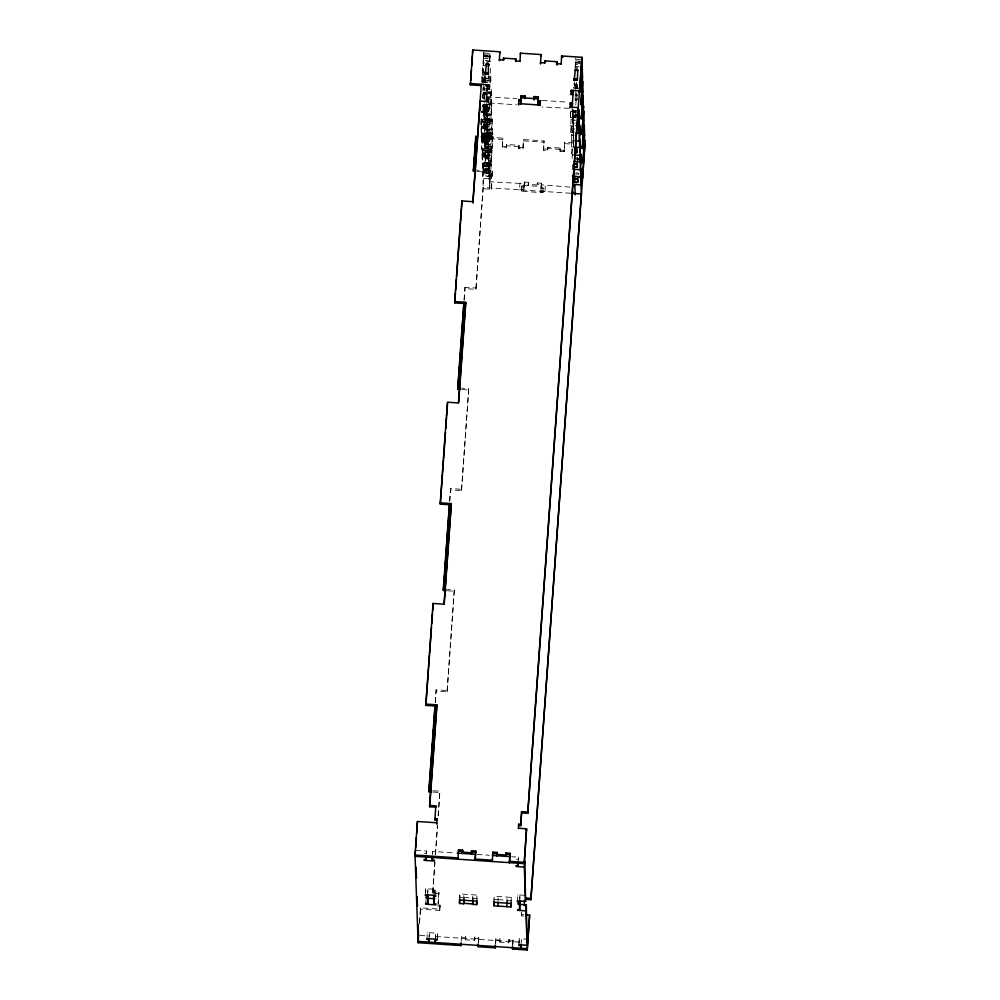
<?xml version="1.0" encoding="UTF-8"?>
<svg xmlns="http://www.w3.org/2000/svg" width="1000" height="1000" viewBox="0 0 1000 1000"><rect width="100%" height="100%" fill="white"/><g stroke="black" fill="none" stroke-linecap="round" stroke-linejoin="round"><path stroke-width="0.75" stroke-dasharray="5 3.75" d="M488.288 76.05L488.1 78.725L481.912 77.875L488.088 78.288L487.837 82.413L481.662 82L483.762 52.05L483.55 58.325L489.75 58.738L490.037 55.85L490.087 56.825M486.413 139.012L486.613 132.762L492.8 133.175L492.587 139.45L486.413 139.037L486.7 136.35L476 289.35L465.012 288.612L464.975 287.3L475.95 288.038L476 289.35M489.738 58.738L489.938 52.462L489.263 61.85M484.263 98.312L482.663 98.25L483.088 87.513M483.725 127.9L485.188 103.763M481.688 127.6L487.875 128.012L487.85 127.275L481.662 126.862L481.775 123.975L487.962 124.388L487.362 132.5L484.475 132.4L485.975 114.45L485.613 104.288L491.75 105.288L490.487 124.312L484.288 123.888L484.237 122.5C482.013 132.713 490.163 126.95 487.225 119.775L486.812 128.1M490.475 124.325L491.637 100.625L491.6 99.688L490.05 99.562M490.775 132.838L484.6 132.425L484.237 142.137L484.75 136.738L484.8 138.125L490.988 138.55L491.788 104.7L483.6 104.213L483.162 112.225L483.7 107.137L483.75 108.525L489.938 108.95L491.112 91.388M575.225 100.438L575.138 92.487M491.475 152.775L492.638 129.325M492 150.675L491.613 149.738A1.787 1.75 -2 0 0 489.575 149.525L488.95 152.037L492.038 152.238L491.975 150.488L485.8 150.075M482.188 82.487L483.9 56.487M485.275 82.688L485.637 76.55M577.25 88.837L577.475 84.663M491.262 90.887L491.238 89.338M576.862 100.025L577.05 95.075L576.725 100.025M491.238 91.287L491.037 95.612L487.962 95.4M485 91.9L484.862 95.2L485 94.2M482.375 82.562L483.925 62.5M486.287 93.1L483.2 92.9L483.237 94.288L483.963 84M484.05 82.55L484.525 75.287M489.725 103.238L489.925 108.938L483.75 108.525L484.275 101.137M484.375 99.688L485.025 89.525M484.312 123.863L485.575 104.838M484.825 138.062L486.112 118.525L492.287 118.938L492.65 129.113L486.475 128.7L486.112 118.525M485.513 82.3L485.775 78.863L482.688 78.662L482.738 80.05L488.938 80.475L489.263 75.975M486.45 129.012L484.738 156.375L486.613 132.8M490.238 82.963L490.737 75.1L491 82.362M491 138.525L492.287 118.938M485.325 152.338L491.5 152.787L492.8 133.175M575.938 90.15L575.25 100.4L576.788 100.55M576.038 88.7L576.413 82.888M576.075 110.2L575.75 114.65L575.575 110.4M490.213 61.225L484.05 60.45L490.188 61.45M487.738 134.025L487.325 142.338L485.763 142.088L487.35 142.25L487.738 134.025L484.637 133.812M485.15 148.05L488.237 148.262L487.825 156.588L486.312 156.387M419.438 922.525L420.487 907.85L439.712 909.125L439.75 910.45L420.538 909.163L420.487 907.85M435.213 702.4L436.112 689.812L447.1 690.55L447.15 691.862L436.163 691.125L436.112 689.812M449.637 501.138L450.538 488.562L461.525 489.288L461.575 490.613L450.588 489.875L450.538 488.562M464.062 299.875L464.975 287.3M419.487 923.838L420.538 909.163M435.35 702.45L436.163 691.125M449.775 501.2L450.588 489.875M464.2 299.938L465.012 288.612M426.275 854.062L426.488 851.038L415.5 850.3M483.913 56.413L483.862 55.438L490.062 55.862M425.337 894.737L425.763 888.7L436.062 889.388L436.087 890.275L434.038 890.138L433.6 896.175M483.2 92.9L482.713 98.212M425.575 892.6L425.763 888.7M487.8 119.862L487.762 118.987L481.587 118.575L481.012 126.625L489.25 127.175L489.65 120.262L487.587 120.125L487.4 114.562L486.962 120.6M425.662 904.188L425.988 899.65M492.75 133.775L482.1 132.887L481.5 140.938L489.738 141.488L489.712 140.612L487.65 140.475L488.013 126L481.838 125.588L481.287 134.512L489.525 135.062L489.562 135.938L482.188 135.375L482.15 134.5L488.325 134.913L488.363 135.787M427.425 895.763L427.85 889.725L425.8 889.587M482.1 132.887L482.013 136.512L488.188 136.925L488.162 136.188M484.087 108.075L484.188 111.025L485.737 111.425L487.275 111.237L487.163 108.25L484.087 108.05L483.65 114.113L483.775 117.1L486.737 117.362L487.425 109.188L482.788 108.888M482.188 135.375L482.038 137.387L485.125 137.587L484.787 146.588L487.85 146.812L488.462 138.713L482.287 138.3L482.137 140.312C496.562 144.637 480.55 127 484.8 146.55L487.887 146.762L488.275 133.3L487.7 141.35L487.463 134.925M484.188 111L483.75 117.037L486.838 117.238L487.287 105.388L482.65 105.087M482.287 138.3L481.788 148.825L490.025 149.375L490.05 150.262L482.688 149.7L482.663 148.812L482.55 151.713L488.725 152.125L488.8 155.1L485.75 154.863L485.562 161.075L488.387 161.112L489.613 150.825A1.787 1.75 -2 0 1 491.538 150.963L491.438 160.625A1.55 1.512 -2 0 1 489.775 162.025A1.55 1.512 -2 0 1 488.35 160.413L491.438 160.625L491.375 158.875L485.188 158.463M482.512 150.825L488.688 151.237L488.775 147.625L482.6 147.213L482.025 155.262L490.262 155.812L490.662 148.9L488.6 148.763L488.425 144.088L490.487 144.225L490.45 143.338L482.212 142.787L481.938 134.9L490.175 135.45L490.138 134.575L488.088 134.438L487.938 129.762L489.988 129.9L489.963 129.025L481.725 128.475L481.45 120.588L489.675 121.137M432.45 854.475L432.663 851.45L455.65 852.987M482.8 152.613L482.713 156.237L488.888 156.65L489 153.912L488.975 153.025L482.8 152.613L482.825 153.488L489 153.912M482.887 155.1L482.3 163.15L490.538 163.7L490.575 164.575L488.512 164.438L489.025 154.637L482.85 154.225L482.887 155.1L489.062 155.512M426.912 939.463L427.312 932.537L437.612 933.225L437.212 940.15M483.025 165.3L489.2 165.712L489.237 166.438L489.325 162.825L483.137 162.413L482.562 170.463L490.8 171.012L491.2 164.088L489.15 163.95L488.95 158.4L491.012 158.537L490.575 164.575M483.225 164.887L483.088 166.9C492.75 163.4 488.113 177.025 486.175 167.113L485.85 176.1L488.688 176.438L489.513 168.225L483.338 167.812L483.188 169.825L486.275 170.037L485.85 176.075L488.938 176.275L489.375 164.425L483.2 164.013L483.225 164.887L489.412 165.3M484.688 143.6L487.775 143.837L484.7 143.625L485.125 137.587M483.338 167.812L483.25 171.438L489.425 171.85L489.4 171.112M482.837 110.487L487.475 110.8L487.188 127.037L487.762 118.987M489.6 170.712L489.562 169.838L483.387 169.425L482.85 178.35L491.075 178.9L491.112 179.775L489.05 179.638L489.487 173.6L491.55 173.738L491.112 179.775M487.587 120.125L487.163 126.163L489.212 126.3L489.25 127.175M428.975 939.6L429.412 933.562L427.35 933.425L427.312 932.537M439.75 910.45L440.037 906.425L437.987 906.287L438.9 893.538L432.725 893.125L434.787 862.387M435.337 854.65L437.45 825.238M438.113 815.95L439.888 791.175L433.025 790.725M447.1 690.55L454.312 589.925L447.45 589.462M461.525 489.288L468.738 388.663L461.875 388.2M475.95 288.038L483.162 187.413L519.55 189.838L519.963 183.363L524.075 183.637L524.138 185.387L541.3 186.537L541.237 184.788L574.062 187.425M488.713 111.975L489.113 105.062L488.713 111.975L482.013 111.525M432.725 893.125L434.938 862.163M435.5 854.425L437.6 825M438.263 815.713L439.888 791.175M447.15 691.862L454.312 589.925M461.575 490.613L468.738 388.663M484.475 132.4L484.725 126.2L487.812 126.425L487.7 123.45L485.725 123.038L484.625 123.275L484.288 132.238L487.375 132.438L487.825 120.588L487.85 121.463L481.675 121.05L481.65 120.175L489.025 120.738L489.425 113.825L481.188 113.275M489.212 126.3L489.65 120.262M488.525 140.312L488.55 141.188L482.375 140.775L482.35 139.9L488.525 140.312L488.2 155.675L488.775 147.625M488.425 144.088L488.175 154.8L490.238 154.938L490.262 155.812M489.562 135.938L489.963 129.025M491.388 159.312A1.55 1.512 -2 0 1 489.738 160.712A1.55 1.512 -2 0 1 488.3 159.1L488.837 149.225M435.662 896.312L436.062 889.388M489.738 141.488L490.138 134.575M490.05 150.262L490.45 143.338M491.125 137.062L484.95 136.55M489.325 162.825L488.738 170.875L488.488 163.562M489.513 168.225L489.387 189.137L492.912 136.588L481.987 135.775M490.538 163.7L490.975 157.662L482.738 157.113L482.463 149.225L490.7 149.775L490.662 148.9M491.637 151.3L485.462 150.787M435.15 940.013L435.588 933.975L437.65 934.112M435.462 939.513L435.588 933.975M437.987 906.287L438.85 892.225L432.675 891.812M489.338 187.825L490.262 175.075L492.312 175.212L492.362 176.525L490.3 176.388L490.262 175.075M491.075 178.9L491.512 172.862L483.275 172.312L483 164.425L491.238 164.975L491.2 164.088M437.188 939.262L437.612 933.225M439.712 909.125L440 905.1L437.938 904.963M491.45 189.275L491.737 185.25L489.675 185.113L489.637 183.8L491.688 183.938L491.45 189.275L483.212 188.725L480.8 120.775M492.312 175.212L492.6 171.188L476.987 170.138M492.362 176.525L492.6 171.188M573.538 142.9L564.675 142.3L564.15 151.662L560.025 151.387L560.125 148.062L547.775 147.238L547.675 150.562L543.562 150.287L544.087 140.925L523.5 139.55L522.962 148.912L518.85 148.637L518.938 145.312L506.587 144.488L506.488 147.812L502.375 147.537L502.9 138.175L480.875 136.7M502.375 147.537L502.9 138.175M459.412 899.975L459.85 893.938L477.013 895.088L477.137 898.6L464.075 897.288M463.55 900.7L463.963 894.212M461.2 941.237L461.562 936.2L465.675 936.475L465.725 937.8L461.613 937.525L461.562 936.2M518.85 148.637L518.938 145.312M478.475 942.688L478.725 937.35L474.6 937.075L474.513 940.4L465.588 939.812L465.675 936.475M522.962 148.912L523.5 139.55M543.2 188.688L541.15 188.55L541.1 187.237L543.162 187.375L542.913 192.712L521.638 191.287L521.875 185.95L523.938 186.088L523.987 187.4L521.925 187.262L521.875 185.95M521.638 191.287L521.925 187.262M472.475 901.287L472.887 894.812M472.788 900.9L473 897.887M524.275 183.375L523.713 191.425L524.225 182.062L528.35 182.338L528.387 183.65L524.275 183.375L524.225 182.062M476.575 901.125L477.013 895.088M528.35 182.338L528.25 185.662L528.2 184.35L537.125 184.95L537.175 186.262L537.263 182.938L541.388 183.212L541.438 184.525L537.312 184.25L537.263 182.938M478.363 942.387L478.725 937.35M543.562 150.287L544.087 140.925M541.388 183.212L540.875 192.575L541.237 184.788M542.913 192.712L543.162 187.375M493.738 902.275L494.175 896.237L511.325 897.387L511.45 900.888L498.4 899.587L498.2 903.037M570.612 193.25L544.938 191.537L545.363 185.062M497.875 902.987L498.288 896.513M495.525 943.538L495.887 938.5L500 938.775L500.05 940.088L495.925 939.812L495.887 938.5M495.637 943.838L495.925 939.812M512.8 944.987L513.038 939.65L508.925 939.375L508.825 942.7L499.9 942.1L500 938.775M560.025 151.387L560.125 148.062M506.788 903.587L507.212 897.113M507.1 903.2L507.325 900.175M564.15 151.662L564.675 142.3M511 901.912L511.325 897.387M570.363 116.562L570.8 110.525L572.85 110.662L572.425 116.7L570.363 116.562L570.388 117.438L575.538 117.775M570.388 117.438L570.8 110.525M576.362 116.737L573.275 116.538L572.762 126.337L570.7 126.2L571.1 119.288L573.162 119.425M518.038 863.225L518.462 857.188L512.337 856.775M578.275 88.462L573.638 88.15L573.888 84.025L576.975 84.237M575.062 67.588L575.737 58.2M512.65 945.188L513.038 939.65M570.9 131.75L571.337 125.712L573.387 125.85L572.962 131.888L570.9 131.75L570.938 132.637L572.987 132.775L573.562 124.725L573.6 125.6M570.938 132.637L571.337 125.712M576.175 111.337L573.088 111.125L572.65 122.975L575.037 123.413M573.787 143.062L573.5 147.088L571.45 146.95L571.425 146.075L573.488 146.213L573.3 141.537L571.237 141.4L571.65 134.488L573.7 134.625M576.312 115.138L573.225 114.925L572.65 122.975L575.737 123.188M517.337 901.775L517.75 894.85L525.988 895.4M571.45 146.95L571.862 140.037L573.913 140.175M573.763 138.475L573.075 135.25L573.625 126.325M573.188 138.175L573.763 130.125L573.675 133.75L573.65 133.012M573.3 141.537L573.812 131.738M519.4 901.912L519.837 895.875L517.775 895.738L517.75 894.85M572.55 164.638L572.263 170.037L572.475 167.025M575.825 117.625L576.05 114.2L576.138 117.525M518.975 943.225L519.3 938.688L527.537 939.237M518.9 945.612L519.3 938.688M523.5 916.05L521.438 915.913L521.538 912.575M521.438 915.913L521.688 912.387M520.95 945.75L521.388 939.712L519.325 939.562M577.475 159.95L577.612 158.038L576.2 157.637M576.425 175C574.275 171.025 580.487 172.875 578.263 176.188M577.688 160.05L577.737 157.387M578.025 175.15L578.15 173.263M490.075 57.038L483.875 56.938M482.887 78.65L482.738 80.075M575.487 67.575L575.837 61.588L580.487 61.913M483.413 83.15L484.012 75.662M483.8 98.875L484.762 86.912M489.688 61.837L490.05 57.35M489.712 82.062L490.487 68.125M489.975 99.288L490.575 91.812M575.388 89.3L575.988 81.812M575.775 105.025L576.737 93.062M577.4 157.5L577.312 158.45M577.013 99.9L577.163 98.488M483.875 55.45L483.587 58.212M491.613 99.7C490.875 109.1 492.025 85.913 491.062 95.575M577.825 86.425C573.325 88.55 574.15 82.238 577.962 84.825M483.263 94.25L487.875 94.6M492.912 136.588L492.625 139.338M575.862 61.6L575.55 64.463L578.638 64.675M488.938 80.475L488.762 76.188M487.863 156.5L488.237 148.262M574.738 86.213L574.562 81.925M485.637 151.912L485.763 154.9L482.65 154.625M485.2 157.95L488.263 158.1L488.4 161.075L485.312 160.875L485.2 157.95L488.288 158.162M576.112 117.238C572.737 119.462 571.362 111.562 576.038 114.162M573.075 135.25L573.775 135.025M486.287 112.737L486.688 104.425L486.275 112.75L483.212 112.45M575.05 128.988C572.775 128.062 572.475 132.625 574.6 132.513M483.787 53.012L489.975 53.425M580.4 59.438L575.775 59.125L575.538 64.475M483.713 54.725L489.888 55.138M575.688 60.875L580.325 61.188M483.762 56.388L490.087 56.788M575.75 62.538L580.525 62.838M575.85 63.087L580.487 63.4M579.125 66.8L576.013 66.888L579.087 67.4M487.45 66.213L482.8 65.462M482.663 71.9L487.3 72.213M482.212 74.287L487.175 74.662M482.587 75.738L485.675 75.938L485.775 78.863M576.987 84.675L573.888 84.025M482.9 78.475L489.075 78.888M481.637 81.562L487.825 81.975M573.625 87.713L578.25 88.025M483.038 88.588L487.675 88.9M575.025 94.738L578.112 94.95M488.1 91.812L491.2 92.025M488.263 92.5L491.362 92.75M483.4 92.713L489.575 93.125L489.45 94.663L489.325 91.85M488.162 93.462L491.25 93.675M486.763 96.737L516.962 98.763M542.362 100.463L568.038 102.175M489.35 102.975L516.538 104.8M569.113 108.312L541.95 106.938M482.625 104.35L487.262 104.663L487.225 103.787L486.65 111.838L486.287 101.463M576.15 110.612L573.062 110.4L573.025 109.525L572.45 117.575L572.087 107.2M482.45 105.487L489.137 105.938M570.825 111.4L575.975 111.737M482.688 105.962L487.312 106.275L487.287 105.388M576.213 112.212L573.112 112.013L573.088 111.125M482.475 106.363L487.113 106.675L487.137 107.4L482.512 107.1M576 112.625L572.913 112.413L572.938 113.138L576.038 113.35M483.913 106.95L490.087 107.362M482.812 109.763L487.45 110.075L487.425 109.188M576.337 116.013L573.25 115.812L573.225 114.925M486.625 110.962L488.675 111.1M481.325 111.263L487.512 111.675L487.475 110.8M481.125 111.675L487.3 112.088L487.337 112.812L481.15 112.4M575.625 120.262L572.537 120.062L575.05 119.975M485.975 114.45L492.15 114.862M485.925 115.013L492.1 115.425M484.212 115.738L490.4 116.15M484.087 118.188L490.262 118.6M486.075 119.113L492.25 119.537M480.75 119.312L488.988 119.862L489.025 120.738M571.362 126.6L573.425 126.737M481.475 121.463L487.65 121.875L487.675 122.6L481.5 122.188M484.45 122.312L490.625 122.725M481.637 125.988L484.75 126.263L484.625 123.275L481.538 123.062L481.587 118.575M488.05 126.875L481.863 126.463L481.838 125.588M486.438 129.175L487.275 129.488L484.188 129.312L492.612 129.662M573.737 135.5L571.675 135.363L571.65 134.488M484.725 129.975L490.9 130.387M486.65 133.725L492.825 134.1M482.125 133.763L488.3 134.175M573.95 141.05L571.888 140.912L571.862 140.037M486.575 135.45L492.75 135.863M480.925 138.012L502.95 139.488M523.538 140.863L544.138 142.238M564.725 143.613L573.587 144.213M482.312 139.175L488.5 139.588L488.462 138.713M482.175 141.188L488.35 141.6L488.375 142.325L482.2 141.912M485.225 144.213L491.4 144.625M518.987 146.625L506.637 145.8L506.587 144.488M560.175 149.375L547.825 148.55L547.775 147.238M502.325 146.225L506.45 146.5L506.488 147.812M518.8 147.325L522.913 147.6M543.513 148.975L547.625 149.25L547.675 150.562M559.987 150.075L564.1 150.35M485.1 146.662L491.275 147.075M488.812 148.5L482.638 148.088L482.6 147.213M482.488 150.1L488.663 150.512L488.688 151.237M485.812 150.512L488.9 150.712M577.3 158.525L578.837 158.625M576.325 158.875L579.412 159.075M576.35 159.75L579.438 159.95M482.688 155.5L488.862 155.925L488.888 156.65M485.213 158.9L488.3 159.1M484.9 162.488L491.087 162.9M484.925 162.925L491.1 163.337M483.05 166.025L490.838 167.025L484.637 166.175M483.363 168.688L489.538 169.1M488.713 169.988L490.775 170.125L490.8 171.012M483.425 170.3L490.525 170.613M477.038 171.462L492.65 172.5M523.65 189.675L519.55 189.838M540.812 190.825L544.938 191.537M521.587 189.975L542.863 191.4M461.925 389.525L468.787 389.975M447.5 590.775L454.363 591.237M433.062 792.038L439.938 792.5M477.1 854.425L489.35 855.25M424.513 853.425L426.575 853.562L426.488 851.038M516.5 859.575L518.55 859.712L518.462 857.188M462.713 897.638L459.975 897.45L459.85 893.938M521.388 914.587L523.962 914.762M478.775 938.662L474.65 938.388L474.6 937.075M513.088 940.962L508.975 940.688L508.925 939.375M419.888 935.438L429.5 936.087L429.412 933.562M435.675 936.5L521.475 942.237L521.388 939.712M576.587 82.287L576.8 88.1M577.612 158.062L577.725 160.987M573.112 117.825L573.138 118.55M573.387 125.85L573.2 120.3L571.138 120.162L571.1 119.288M573.45 127.613L573.475 128.338M572.987 132.775L572.737 125.463L570.675 125.325L570.7 126.2M573.5 147.088L573.275 140.662L571.213 140.525L571.237 141.4M572.375 155.238L572.35 154.362L571.95 161.275L571.912 160.4M519.963 183.363L489.775 181.788L489.487 173.6M519.837 895.875L519.95 898.938M489.425 113.825L489.45 114.7M490.975 157.662L491.012 158.537M491.512 172.862L491.55 173.738M491.688 183.938L491.737 185.25M487.962 124.388L487.987 125.262L481.812 124.85L481.775 123.975M484.613 76.137L484.812 81.95M483.137 162.413L483.175 163.287M508.775 941.388L508.825 942.7M498.4 899.587L494.288 899.75L494.175 896.237M499.862 940.788L499.9 942.1M474.462 939.087L474.513 940.4M465.538 938.487L465.588 939.812M440 905.1L440.037 906.425M438.85 892.225L438.9 893.538M432.663 851.45L432.75 853.975M434.038 890.138L434.212 895.288M427.85 889.725L427.95 892.25M572.163 148.812L571.763 155.725L572.163 148.812M483.65 114.087L486.737 114.325L483.65 114.087M485.75 173.113L488.825 173.35L485.8 173.062M492.262 146.463L486.087 146.05L492.262 146.463"/><path stroke-width="1.5" d="M582.75 138.963L584.125 121.05L583.763 110.85L581.888 134.462M488.375 74.262L488.438 63.288A1.787 1.75 -2 0 0 486.512 63.163L485.288 74.062A1.55 1.512 -2 0 0 485.312 74.475M577.85 70.588L577.325 69.225A1.787 1.75 -2 0 0 575.4 69.112L574.188 80.438M489.35 86.55L489.212 88.875L487.2 88.713L487.238 90.025M461.087 942.75L461.037 945.575L418.125 942.7L415.025 855.025L417.425 821.488L436.65 822.775L436.7 824.087M425.838 704.087L436.825 704.825L429.613 805.45L435.788 805.863L435.838 807.175L429.663 806.762L436.875 706.137L425.887 705.4L425.838 704.087L433.062 603.462L444.038 604.188L451.25 503.562L440.275 502.825L447.488 402.2L458.462 402.938L465.675 302.3L454.7 301.575L461.912 200.938L472.887 201.675L472.938 202.987L480.15 102.362M481.188 85.575L470.375 84.862L472.725 50L499.837 51.812L499.888 53.125M518.337 828.238L526.562 828.787L524.212 863.637L415.075 856.338L415.525 850.05M415.675 847.962L416.425 837.475M416.725 833.288L417.425 821.488M425.887 705.4L428.5 668.925M428.6 667.663L429.5 655.088M429.588 653.825L431.475 627.413M431.75 623.638L432.475 613.575M432.65 611.062L433.062 603.462M444.2 603.962L451.3 504.875L440.312 504.137L442.475 473.95M442.575 472.7L443.475 460.112M443.562 458.862L445.45 432.45M445.725 428.675L446.538 417.35M446.625 416.087L447.525 403.512M458.625 402.7L465.725 303.625L454.738 302.887L455.462 292.825M455.65 290.312L456.45 278.988M456.637 276.475L460.513 222.387M460.6 221.125L461.5 208.55M461.6 207.288L461.912 200.938M470.375 84.862L470.525 82.762M470.675 80.662L471.425 70.188M471.725 65.987L472.475 55.512M472.625 53.412L472.725 50M415.075 856.338L415.225 854.25M418.537 935.1L418.088 941.388L527.225 948.688L527.275 950L512.513 949.013L512.575 946.188M431.7 791.938L428.95 791.762L428.9 790.45L435.037 704.912M446.125 590.688L443.375 590.5L443.325 589.188L449.375 504.913M460.55 389.425L457.8 389.25L457.75 387.925L463.888 302.4M475.838 171.375L473.438 171.213L473.387 169.9L475.788 136.363L477.488 136.475M418.125 942.7L418.425 938.512M428.95 791.762L431.475 756.538M431.65 754.025L432.463 742.7M432.65 740.188L433.462 728.863M433.638 726.35L435.175 704.963M443.375 590.5L444.462 575.413M444.725 571.638L445.538 560.312M445.625 559.05L446.538 546.475M446.625 545.225L449.513 504.963M457.8 389.25L459.513 365.35M459.6 364.087L460.513 351.512M460.6 350.25L464.025 302.45M473.438 171.213L473.587 169.125M473.738 167.025L474.487 156.537M474.637 154.45L475.538 141.862M475.688 139.775L475.788 136.363M472.887 201.675L481.312 84.275L481.375 86.025M432.225 857.487L432.325 860.013L434.375 860.163L434.412 861.038L424.113 860.35L424.087 859.463L426.138 859.6L426.362 856.587M485.288 74.062L485.425 72.1M427.7 903.438L427.425 895.763L425.363 895.625L425.337 894.737L435.625 895.425L435.662 896.312L433.6 896.175L433.875 903.85L435.938 903.988L435.962 904.875L425.662 904.188L425.637 903.3L427.7 903.438L428.038 894.825M434.925 819.925L434.875 818.612L436.938 818.75L436.987 820.062L434.925 819.925L435.788 805.863M486.287 101.463L487.488 84.688L487.55 86.438M432.325 860.013L432.537 857M436.725 823.587L436.938 818.75M488.425 102.413L488.625 97.575L486.575 97.438L486.613 98.75L488.675 98.888L488.625 97.575M489.363 89.412L489.55 84.825L470.325 83.537M429.288 939.1L429.062 942.125L428.975 939.6L426.912 939.463L426.887 938.575L437.188 939.262L437.212 940.15L435.15 940.013L435.238 942.537L435.462 939.513M433.875 903.85L434.212 895.288M499.35 60.675L499.837 51.812M515.163 60.213L515.925 60.263L515.887 58.95L503.525 58.125L503.387 60.138L499.263 59.862M462.625 850.125L462.525 853.45L462.625 850.125L458.5 849.85L457.975 859.212L457.925 857.9L415.025 855.025M515.837 61.525L515.887 58.95M463.988 899.237L463.663 903.763L459.538 903.487L459.862 898.962M519.975 61.55L520.438 53.188L541.025 54.562L541.075 55.888M518.612 104.425L518.812 99.588L520.875 99.725L520.925 101.05L518.862 100.913L518.812 99.588M520.6 103.763L521.163 95.7L525.288 95.975L525.325 97.3L521.213 97.025L521.163 95.7M463.663 903.763L463.963 898.8M520.775 104L521.1 99.475M525.237 98.55L525.288 95.975M471.55 850.725L471.45 854.05L471.55 850.725L475.662 851L475.637 853.312M475.487 855.325L475.138 860.362L475.662 851M477.025 900.113L476.7 904.638L472.587 904.362L472.788 900.9M472.587 904.362L472.9 899.825M538.288 99.425L538.325 96.85L534.212 96.575L534.113 99.9M534.138 99.525L534.212 96.575M540.538 63.425L541.025 54.562M537.762 104.9L538.325 96.85M537.938 105.15L538.212 100.438M478.25 943.9L478.188 946.712L495.35 947.862L495.5 945.85M478.188 946.712L478.338 944.7M539.913 105.6L540.138 102.325L538.088 102.188L538.038 100.875L540.1 101.013L539.812 105.037L518.525 103.612L518.575 104.938M544.675 63.45L544.712 60.875L557.075 61.7L557.013 64.525M496.938 852.412L496.85 855.75L496.938 852.412L492.825 852.138L492.287 861.513L492.25 860.188L475.087 859.05M498.175 902.6L497.975 906.062L493.862 905.788L494.188 901.25M556.975 65.037L557.075 61.7M495.412 945.037L495.35 947.862M561.163 64.3L561.625 55.938L581.875 57.3L581.712 64.887L582.025 62L582.075 62.938M505.863 853.012L505.763 856.338L505.863 853.012L509.988 853.288L509.45 862.65L509.988 853.288M511.35 902.4L511.025 906.925L506.9 906.65L507.225 902.125M518.45 828.538L518.625 824.212L520.675 824.35L520.725 825.662L518.663 825.525L518.625 824.212M570.125 107.625L570.312 103.038L572.375 103.175L572.425 104.488L570.363 104.35L570.312 103.038M571.062 94.625L571.225 90.288L579.462 90.838L579.525 92.587L581.912 58.612M520.675 824.35L521.587 811.6L527.775 812.013L527.812 813.325L521.638 812.913L521.587 811.6M572.087 107.2L573.288 90.425L573.35 92.175M520.725 825.662L521.638 812.913M572.238 107L572.5 103.4M574.312 78.037L574.175 80A1.55 1.512 -2 0 0 574.25 80.562M521.263 945.25L521.05 948.275L520.95 945.75L518.9 945.612L518.862 944.725L527.1 945.275L525.887 910.888L517.65 910.337L517.612 909.45L519.675 909.587L519.4 901.912L517.337 901.775L517.312 900.888L525.55 901.438L524.325 867.05L516.087 866.5L516.062 865.612L518.125 865.75L518.337 862.738M512.513 949.013L512.625 947.5M577.837 70.263L577.263 80.213L577.4 78.25M519.675 909.587L520 900.475M524.212 863.637L526.562 828.787M527.775 812.013L581.875 57.3M527.812 813.325L578.312 108.925M524.325 867.05L524.763 861.012L525.55 901.438M573.088 193.425L573.2 191.912M578.625 117.987L579.212 109.938L579.125 113.55M574.738 177.587C570.638 181.125 578.462 184.975 577.938 180.712M574.55 152.85L576.788 152.738L576.8 148.275M579.15 114.438L579.263 111.538M579.25 117.35L579.4 115.337L579.312 118.963M574.85 180.5L574.738 182.013L577.825 182.225L577.825 177.787M576.8 152.7L576.9 151.2M577.288 162.587L577.263 167.087L574.225 166.875L577.288 167.025L577.4 165.512M579.663 128.75L579.75 125.138L579.175 133.188L576.075 132.975M524.237 905.65L524.487 900.35M579.688 129.625L579.8 126.737M583.062 91.562L581.325 118.287L581.337 119.1L583.225 95.487L583.263 108.725L583.575 105.838L583.625 106.775L581.925 134.375M579.788 132.55L579.938 130.538L579.45 141.075L574.812 140.762M583.075 91.463L582.712 81.25L580.837 104.862L582.575 77.175L582.212 67.013L580.337 90.625L580.312 89.812L582.062 63.087M580.2 143.95L580.312 141.062M580.3 146.875L580.45 144.863L580.363 148.475M525.887 910.888L526.312 904.85L518.075 904.3M580.7 158.275L580.812 155.375L580.85 156.263M580.837 162.075L580.95 159.175L580.988 160.062M581.237 173.463L581.35 170.575L581.388 171.45M584.625 135.363L584.275 125.087L582.4 148.688L582.75 138.988M581.4 178L581.487 174.375L581.525 175.25M527.1 945.275L526.312 904.85M527.225 948.688L529.625 915.138L526.538 914.938M526.25 899.375L530.875 899.688L581.325 193.975L572.125 193.35M527.275 950L529.625 915.138M530.875 899.688L584.975 144.975C583.987 145.738 585.138 144.325 584.75 139.775L582.913 162.925L584.625 135.4M574.1 163.9L577.188 164.1L574.1 163.9L574.2 166.85M575.325 70.487L575.45 70.412A1.787 1.75 -2 0 1 577.25 70.475M575.45 138.625L576.275 138.387L575.462 135.137M574.562 149.338L576.688 149.787M562.938 57.337L561.663 57.263L561.625 55.938M504.35 59.488L503.575 59.438L503.525 58.125M545.538 62.25L544.763 62.2L544.712 60.875M556.337 62.975L557.112 63.025M515.737 60.963L519.862 61.238M544.575 62.888L540.45 62.613L540.5 63.938M556.925 63.712L561.038 63.987M485.838 64.362L488.925 64.562M574.725 70.3L577.825 70.512M488.325 72.95L485.238 72.737A1.55 1.512 -2 0 0 486.675 74.362A1.55 1.512 -2 0 0 488.325 72.95L488.387 74.7M485.988 85.9L489.588 86.137M573.337 91.737L571.275 91.6L571.225 90.288M578.488 92.088L579.513 92.15M570.938 94.312L573 94.45M534.25 97.888L538.375 98.162M521.038 97.713L538.2 98.863M538.263 100.625L541 100.8M570.025 107.062L578.263 107.613L581.375 195.287M575.825 125.675L578.913 125.875L579.45 116.95M583.663 143.575L584.925 143.663L582.525 177.2L580.462 177.062M583.713 144.887L584.975 144.975M575.037 147.188L579.688 147.5L580.25 139.45L580.288 140.325M573.775 154.975L579.975 155.4L580.5 146.463M574 161.412L580.188 161.825L580.763 153.775L580.788 154.65M572.45 175.588L574.513 175.725M572.487 176.475L580.725 177.025L581.3 168.975L581.325 169.85M473.387 169.9L475.788 170.062M580.513 178.375L582.575 178.512L582.513 176.762M574.85 185.375L572.8 185.238L572.762 184.363L581 184.913L581.55 175.987M457.75 387.925L460.5 388.113M443.325 589.188L446.075 589.375M428.9 790.45L431.65 790.625M525.588 830.025L526.613 830.1M462.663 851.438L458.55 851.162L458.5 849.85M471.587 852.038L475.712 852.312M496.987 853.737L492.875 853.462L492.825 852.138M505.913 854.325L510.025 854.6M462.475 852.138L471.4 852.738M496.8 854.425L505.725 855.025M457.175 853.088L475.562 854.325M492.413 855.45L510.8 856.675M509.412 861.338L524.163 862.325M526.2 898.062L530.825 898.375M426.062 897.262L428.125 897.4M518.05 903.413L520.112 903.55M426.1 898.15L434.925 898.737M463.638 903.325L472.562 903.925M580 132.15L580.025 133.025M581.038 161.663L581.013 160.787L580.462 169.713L574.288 169.3L574.55 176.612M579.062 111.95L579.338 119.838M579.6 127.15L579.888 135.037M580.125 141.463L580.4 149.362M580.612 155.787L580.9 163.675M581.15 170.987L581.438 178.875M574.825 184.5L575.188 194.875M540.1 101.013L540.138 102.325M520.438 53.188L520.487 54.5M518.038 863.225L518.125 865.75M488.95 64.312L488.988 65.462L488.488 64.6A1.787 1.75 -2 0 0 486.562 64.475M488.387 102.912L488.338 101.6L480.1 101.05L480.425 109.938M486.812 98.1L486.912 100.825M511.025 906.925L510.9 903.425L493.738 902.275L493.862 905.788M506.9 906.65L497.975 906.062M465.675 302.3L465.725 303.625M476.7 904.638L476.575 901.125L459.412 899.975L459.538 903.487M454.7 301.575L454.738 302.887M451.25 503.562L451.3 504.875M460.988 944.25L461.037 945.575M440.275 502.825L440.312 504.137M436.825 704.825L436.875 706.137M429.613 805.45L429.663 806.762M426.05 857.075L426.138 859.6M416.1 867.312L416.488 878.138M417.15 896.688L417.475 905.975M418.137 924.525L418.512 935.35M574.637 179.062L577.725 179.3L574.688 179M577.212 78.888L574.125 78.688A1.55 1.512 -2 0 0 575.562 80.3A1.55 1.512 -2 0 0 577.212 78.888"/></g></svg>
